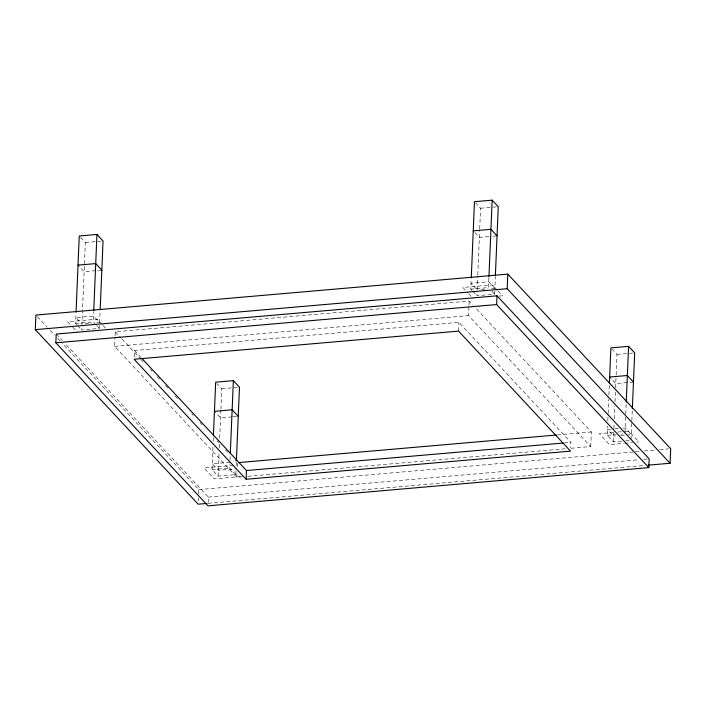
<?xml version="1.0" encoding="UTF-8"?>
<svg xmlns="http://www.w3.org/2000/svg" width="706" height="706" viewBox="0 0 706 706"><rect width="100%" height="100%" fill="white"/><g stroke="black" fill="none" stroke-linecap="round" stroke-linejoin="round"><path stroke-width="0.53" stroke-dasharray="3.53 2.65" d="M76.945 324.875L75.586 323.419L76.01 313.296M99.511 325.519L99.387 328.431L81.693 329.967L81.817 327.055M80.608 237.437L85.355 242.529L81.94 324.133L75.833 317.594L93.527 316.059L99.634 322.598L95.469 322.96M95.998 324.795L93.28 321.883L93.704 311.761M99.634 322.598L100.128 310.79M242.29 476.788L236.819 477.265L114.646 346.346L115.043 336.974M115.087 335.932L115.263 331.767L469.181 301.065L472.932 305.08M134.211 357.077L134.484 350.52L458.918 322.368L570.907 442.38L570.677 447.851M198.315 501.075L198.448 497.951M198.624 493.794L198.801 489.629L62.181 343.222M208.146 502.557L208.376 497.095L65.226 343.681M235.972 470.734L235.813 474.626L218.11 476.162L212.003 469.614L212.965 446.607M213.194 441.232L213.371 436.943M218.11 476.162L219.081 453.146M219.301 447.78L219.478 443.483M219.707 438.117L220.872 410.31M220.916 409.233L221.781 388.724L217.024 383.632M235.813 474.626L229.697 468.078L229.865 464.195M230.032 460.1L230.218 455.802M236.192 465.572L236.369 461.274M236.819 477.265L237.031 472.058M237.251 466.851L237.428 462.686L235.177 460.277M458.547 331.114L458.918 322.368M571.013 448.266L590.737 446.554L468.572 315.635L468.969 306.272M469.013 305.23L469.181 301.065M472.155 290.59L470.805 289.133L471.229 279.011M494.729 291.225L494.606 294.146L476.912 295.682L477.035 292.761M477.159 289.848L477.741 275.887M477.785 274.819L479.674 229.829M479.718 228.753L480.574 208.244L475.826 203.151M488.923 277.476L488.499 287.598L470.805 289.133M491.729 288.586L494.853 288.313L495.347 276.505M590.737 446.554L591.354 431.984L475.932 308.293M621.659 441.153L613.329 441.868L607.222 435.328L607.601 426.274M607.822 420.908L608.095 414.466M608.14 413.389L608.722 399.428M608.907 395.139L609.304 385.511M613.329 441.868L613.708 432.822M613.885 428.524L614.114 423.159M614.291 418.861L614.838 405.976M615.014 401.679L615.42 392.059M615.597 387.823L616.091 376.024M616.135 374.948L616.991 354.438L612.243 349.346M624.96 432.822L625.701 415.075M625.745 413.998L626.196 403.267M631.067 439.361L631.808 421.623M631.852 420.547L632.258 410.883M85.355 242.529L100.976 241.178M480.574 208.244L497.227 206.796M101.832 270.142L84.138 271.678L78.031 265.129M488.72 236.572L479.356 237.384L473.249 230.844M492.885 236.21L497.05 235.848M75.586 323.419L93.28 321.883M85.064 323.869L91.303 323.322M481.315 289.486L487.564 288.948M499.266 296.096L502.54 295.814L498.18 291.137M114.646 346.346L468.572 315.635M221.781 388.724L237.392 387.365M616.991 354.438L628.446 353.441M629.487 353.353L632.611 353.079M232.009 416.875L220.554 417.873L214.447 411.324M233.051 416.787L238.249 416.337M633.467 382.043L615.773 383.579L609.666 377.039M229.944 462.245L212.25 463.78L218.357 470.328L236.051 468.793M610.584 429.222L607.469 429.495L613.576 436.043L615.658 435.858M614.75 428.869L618.915 428.507M623.08 428.145L625.163 427.96L631.27 434.508L628.146 434.781M557.387 434.931L591.354 431.984M233.562 465.386L204.069 467.946L214.253 478.853L240.464 476.576M613.488 432.425L599.288 433.652L609.463 444.568L623.672 443.333M617.856 432.046L624.413 431.472M625.507 431.384L628.781 431.092L638.956 442.009L636.777 442.194M212.003 469.614L229.697 468.078M607.222 435.328L615.553 434.605M620.75 434.155L622.833 433.969M620.856 435.408L627.105 434.87M564.323 442.953L570.907 442.38M625.825 440.791L631.023 440.332M624.757 443.236L632.408 442.574M247.771 476.312L565.541 448.742M198.801 489.629L634.482 451.831M635.585 451.734L639.971 451.355M644.357 450.975L655.336 450.022M659.722 449.643L668.503 448.875M208.376 497.095L639.292 459.712M643.678 459.332L649.158 458.856M208.067 503.343L644.852 465.448M497.448 290.36L492.364 284.906L462.871 287.466L467.954 292.919M494.853 288.313L488.746 281.765L471.043 283.3L476.479 289.125M491.888 291.234L494.606 294.146M472.835 291.313L476.912 295.682M468.687 293.696L473.046 298.373M134.484 350.52L141.253 357.765M115.263 331.767L121.255 338.192M122.006 338.995L140.741 359.08M141.491 359.883L142.991 361.49M150.484 369.52L151.984 371.127M157.235 376.748L159.477 379.157M165.478 385.582L167.719 387.991M175.22 396.022L177.471 398.431M191.705 413.698L193.206 415.305M199.948 422.532L202.198 424.941M217.192 441.003L218.692 442.609M225.435 449.837L227.685 452.246M102.238 324.645L97.146 319.191L67.652 321.751L72.012 326.428M102.961 325.422L105.874 328.537M96.678 325.519L99.387 328.431M77.625 325.598L81.693 329.967M72.744 327.205L77.828 332.658M56.224 334.044L62.225 340.469M37.409 316.676L47.17 327.134M50.17 330.355L54.68 335.182M57.68 338.395L61.431 342.419"/><path stroke-width="1.06" d="M206.964 503.44L198.192 504.199L35.3 329.64L35.909 315.07L507.808 274.131L670.7 448.689L670.091 463.26L648.143 465.166M55.862 342.789L56.224 334.044L497.015 295.805L649.158 458.856L648.796 467.601L208.005 505.84L55.862 342.789L496.645 304.551L648.796 467.601M76.054 312.22L79.248 235.98L96.943 234.445L103.058 240.993L100.173 309.713M93.748 310.684L96.943 234.445M213.415 435.867L215.665 382.175L233.368 380.64L239.475 387.188L236.413 460.206M230.306 453.658L233.368 380.64M246.103 479.268L134.122 359.266L458.547 331.114L570.536 451.125L246.103 479.268L246.473 470.531L142.003 358.569M471.273 277.935L474.467 201.695L492.161 200.16L498.268 206.708L495.391 275.428M488.967 276.399L492.161 200.16M496.645 304.551L497.015 295.805M670.091 463.26L507.199 288.701L507.808 274.131M609.402 383.393L610.884 347.89L628.578 346.355L634.694 352.903L632.347 408.739M626.24 402.191L628.578 346.355M78.031 265.129L95.725 263.594L101.832 270.142M473.249 230.844L490.944 229.309L497.05 235.848M35.3 329.64L507.199 288.701M214.447 411.324L232.142 409.789L238.249 416.337M609.666 377.039L627.36 375.504L633.467 382.043M238.522 462.598L556.284 435.028M246.473 470.531L563.229 443.05"/></g></svg>
